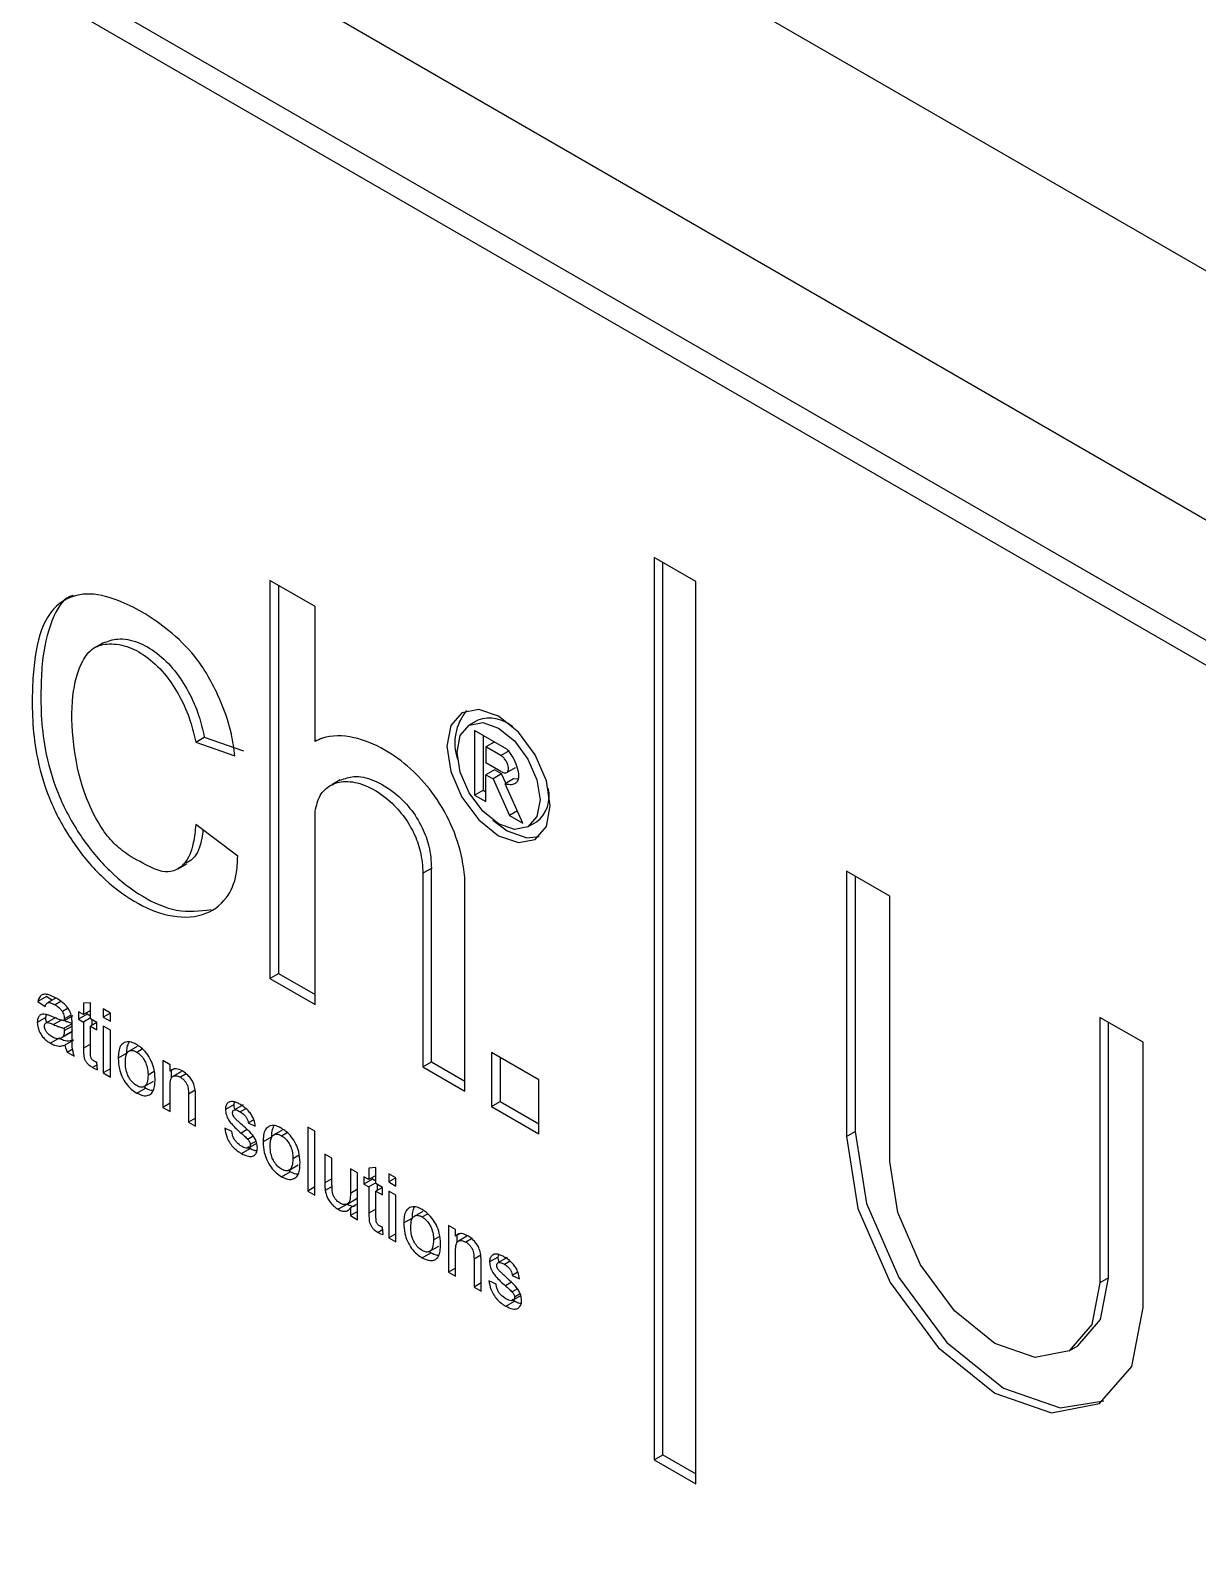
# Model space of a CAD drawing. Extents: x 75 to 2075, y 25 to 1460.
# Drawn here: x 1915.31 to 1934.44, y 1030.08 to 1055.21 of the extents above; entities that cross this region are included whole.
import ezdxf

# ---------------------------------------------------------------- set-up
doc = ezdxf.new("R2010")
doc.units = 0
doc.header["$LTSCALE"] = 5
doc.linetypes.add('SLD-KATı', pattern=[0])
doc.layers.get('0').update_dxf_attribs({"linetype": 'CONTINUOUS'})

msp = doc.modelspace()

# ---------------------------------------------------------------- linework, layer by layer
at = {"color": 7, "linetype": 'SLD-KATı'}
for p, q in [((1966.81, 1032.669), (1500.244, 1302.012)), ((1964.22, 1030.082), (1499.298, 1298.476)), ((1893.941, 1068.683), (1960.409, 1030.311)), ((1960.056, 1030.107), (1893.588, 1068.479)), ((1926.214, 1046.185), (1925.533, 1046.578)), ((1925.533, 1046.578), (1925.533, 1031.792)), ((1925.674, 1031.874), (1925.674, 1046.497)), ((1919.973, 1045.776), (1919.232, 1046.204)), ((1919.232, 1046.204), (1919.232, 1039.682)), ((1919.374, 1046.122), (1919.374, 1039.764)), ((1926.214, 1031.399), (1926.214, 1046.185)), ((1919.973, 1043.567), (1919.973, 1045.776)), ((1916.498, 1045.184), (1916.357, 1045.102)), ((1922.643, 1043.913), (1922.501, 1043.831)), ((1923.115, 1043.44), (1922.589, 1043.744)), ((1922.589, 1043.744), (1922.589, 1042.687)), ((1918.017, 1043.554), (1918.158, 1043.636)), ((1918.017, 1043.554), (1918.657, 1043.331)), ((1918.158, 1043.636), (1918.798, 1043.413)), ((1922.73, 1043.662), (1922.73, 1042.769)), ((1922.912, 1043.557), (1922.774, 1043.477)), ((1922.774, 1043.477), (1922.774, 1043.216)), ((1923.021, 1043.335), (1922.774, 1043.477)), ((1923.021, 1043.335), (1923.162, 1043.416)), ((1923.021, 1043.073), (1922.774, 1043.216)), ((1922.915, 1043.102), (1922.774, 1043.021)), ((1922.774, 1042.58), (1922.774, 1043.021)), ((1922.774, 1043.021), (1922.891, 1042.953)), ((1923.032, 1043.035), (1922.891, 1042.953)), ((1923.032, 1043.035), (1922.915, 1043.102)), ((1923.102, 1042.882), (1923.032, 1043.035)), ((1923.119, 1043.059), (1923.26, 1043.141)), ((1920.387, 1042.937), (1920.246, 1042.856)), ((1922.589, 1042.687), (1922.73, 1042.769)), ((1922.73, 1042.769), (1922.774, 1042.743)), ((1922.891, 1042.953), (1923.163, 1042.355)), ((1923.229, 1042.956), (1923.088, 1042.874)), ((1923.381, 1042.229), (1923.088, 1042.874)), ((1923.305, 1042.95), (1923.229, 1042.956)), ((1922.589, 1042.687), (1922.774, 1042.58)), ((1919.973, 1039.254), (1919.973, 1042.425)), ((1922.887, 1042.277), (1923.123, 1042.102)), ((1923.29, 1042.429), (1923.163, 1042.355)), ((1923.163, 1042.355), (1923.381, 1042.229)), ((1923.462, 1042.167), (1923.603, 1042.249)), ((1918.706, 1041.686), (1918.017, 1042.203)), ((1917.727, 1041.48), (1917.869, 1041.562)), ((1921.882, 1041.486), (1921.741, 1041.405)), ((1921.882, 1038.316), (1921.882, 1041.486)), ((1921.741, 1041.405), (1921.741, 1038.234)), ((1922.431, 1037.835), (1922.431, 1041.291)), ((1929.395, 1041.033), (1928.688, 1041.441)), ((1928.688, 1041.441), (1928.688, 1037.093)), ((1928.83, 1041.359), (1928.83, 1037.175)), ((1929.395, 1036.685), (1929.395, 1041.033)), ((1919.232, 1039.682), (1919.374, 1039.764)), ((1919.374, 1039.764), (1919.973, 1039.417)), ((1919.232, 1039.682), (1919.973, 1039.254)), ((1915.572, 1039.385), (1915.431, 1039.304)), ((1915.431, 1039.304), (1915.547, 1039.223)), ((1915.66, 1039.325), (1915.572, 1039.385)), ((1915.729, 1039.365), (1915.588, 1039.283)), ((1915.807, 1039.305), (1915.711, 1039.25)), ((1916.292, 1039.284), (1916.176, 1039.275)), ((1916.176, 1039.275), (1916.176, 1039.089)), ((1916.292, 1039.022), (1916.292, 1039.284)), ((1915.561, 1039.044), (1915.419, 1038.962)), ((1915.561, 1039.044), (1915.569, 1039.09)), ((1915.711, 1039.039), (1915.57, 1038.957)), ((1915.924, 1039.193), (1915.832, 1039.139)), ((1916.002, 1039.07), (1915.861, 1038.988)), ((1915.973, 1039.083), (1915.862, 1039.019)), ((1916.176, 1039.089), (1916.094, 1039.136)), ((1916.094, 1039.136), (1916.094, 1039.015)), ((1916.236, 1039.096), (1916.094, 1039.015)), ((1916.094, 1039.015), (1916.176, 1038.968)), ((1916.292, 1039.156), (1916.176, 1039.089)), ((1916.292, 1039.035), (1916.176, 1038.968)), ((1916.176, 1038.968), (1916.176, 1038.538)), ((1916.236, 1039.096), (1916.236, 1039.123)), ((1916.292, 1039.064), (1916.236, 1039.096)), ((1916.397, 1038.961), (1916.292, 1039.022)), ((1916.317, 1038.915), (1916.317, 1039.007)), ((1916.618, 1039.116), (1916.502, 1039.183)), ((1916.502, 1039.183), (1916.502, 1039.048)), ((1916.618, 1039.116), (1916.502, 1039.048)), ((1916.502, 1039.048), (1916.618, 1038.981)), ((1916.618, 1038.981), (1916.618, 1039.116)), ((1933.546, 1038.636), (1932.839, 1039.045)), ((1932.839, 1039.045), (1932.839, 1034.696)), ((1915.794, 1038.698), (1915.935, 1038.779)), ((1915.985, 1038.813), (1915.844, 1038.732)), ((1915.862, 1038.867), (1915.861, 1038.828)), ((1915.99, 1038.941), (1915.862, 1038.867)), ((1915.99, 1038.827), (1915.985, 1038.813)), ((1915.99, 1038.763), (1915.99, 1038.927)), ((1916.397, 1038.961), (1916.292, 1038.901)), ((1916.292, 1038.466), (1916.292, 1038.901)), ((1916.292, 1038.901), (1916.397, 1038.84)), ((1916.397, 1038.84), (1916.397, 1038.961)), ((1916.618, 1038.833), (1916.502, 1038.901)), ((1916.502, 1038.901), (1916.502, 1038.134)), ((1916.618, 1038.067), (1916.618, 1038.833)), ((1932.981, 1034.778), (1932.981, 1038.963)), ((1915.778, 1038.702), (1915.636, 1038.62)), ((1916.015, 1038.673), (1915.873, 1038.591)), ((1915.908, 1038.477), (1916, 1038.53)), ((1915.908, 1038.477), (1916.025, 1038.41)), ((1917.058, 1038.568), (1916.916, 1038.486)), ((1917.049, 1038.477), (1917.14, 1038.529)), ((1923.643, 1038.022), (1922.865, 1038.471)), ((1922.865, 1038.471), (1922.865, 1037.585)), ((1933.546, 1034.288), (1933.546, 1038.636)), ((1916.401, 1038.265), (1916.327, 1038.222)), ((1916.409, 1038.186), (1916.397, 1038.306)), ((1916.888, 1038.458), (1916.746, 1038.376)), ((1917.596, 1038.269), (1917.48, 1038.336)), ((1917.48, 1038.336), (1917.48, 1037.57)), ((1917.596, 1038.162), (1917.596, 1038.269)), ((1921.741, 1038.234), (1921.882, 1038.316)), ((1921.741, 1038.234), (1922.431, 1037.835)), ((1921.882, 1038.316), (1922.431, 1037.999)), ((1923.006, 1038.39), (1923.006, 1037.667)), ((1916.618, 1038.201), (1916.502, 1038.134)), ((1916.502, 1038.134), (1916.618, 1038.067)), ((1917.182, 1037.918), (1917.324, 1038)), ((1917.337, 1038.157), (1917.235, 1038.098)), ((1917.654, 1038.195), (1917.596, 1038.162)), ((1917.621, 1038.052), (1917.621, 1038.176)), ((1917.784, 1038.16), (1917.642, 1038.078)), ((1917.86, 1038.118), (1917.766, 1038.063)), ((1923.643, 1037.136), (1923.643, 1038.022)), ((1917.049, 1037.805), (1917.191, 1037.886)), ((1917.191, 1037.886), (1917.16, 1037.91)), ((1917.596, 1037.503), (1917.596, 1037.913)), ((1917.899, 1037.785), (1917.899, 1037.328)), ((1918.015, 1037.261), (1918.015, 1037.729)), ((1917.596, 1037.637), (1917.48, 1037.57)), ((1917.48, 1037.57), (1917.596, 1037.503)), ((1918.646, 1037.617), (1918.504, 1037.536)), ((1918.646, 1037.617), (1918.653, 1037.657)), ((1918.793, 1037.609), (1918.651, 1037.527)), ((1918.838, 1037.548), (1918.748, 1037.496)), ((1922.865, 1037.585), (1923.006, 1037.667)), ((1922.865, 1037.585), (1923.643, 1037.136)), ((1923.006, 1037.667), (1923.643, 1037.299)), ((1918.015, 1037.395), (1917.899, 1037.328)), ((1917.899, 1037.328), (1918.015, 1037.261)), ((1918.609, 1037.173), (1918.493, 1037.227)), ((1918.969, 1037.368), (1918.877, 1037.314)), ((1918.877, 1037.314), (1918.993, 1037.261)), ((1919.971, 1037.18), (1919.855, 1037.247)), ((1919.855, 1037.247), (1919.855, 1036.199)), ((1918.862, 1037.205), (1918.762, 1037.147)), ((1918.961, 1037.096), (1918.872, 1037.045)), ((1918.876, 1036.903), (1919.018, 1036.985)), ((1919.006, 1037.014), (1918.912, 1036.96)), ((1919.263, 1037.087), (1919.121, 1037.005)), ((1919.433, 1037.197), (1919.291, 1037.115)), ((1919.424, 1037.106), (1919.515, 1037.158)), ((1919.971, 1036.132), (1919.971, 1037.18)), ((1928.688, 1037.093), (1928.83, 1037.175)), ((1918.768, 1036.813), (1918.91, 1036.894)), ((1918.91, 1036.894), (1918.872, 1036.923)), ((1919.712, 1036.786), (1919.61, 1036.727)), ((1920.25, 1036.737), (1920.134, 1036.804)), ((1920.134, 1036.804), (1920.134, 1036.331)), ((1920.25, 1036.32), (1920.25, 1036.737)), ((1919.424, 1036.434), (1919.566, 1036.515)), ((1919.566, 1036.515), (1919.535, 1036.539)), ((1919.557, 1036.547), (1919.698, 1036.629)), ((1920.669, 1036.495), (1920.553, 1036.562)), ((1920.553, 1036.562), (1920.553, 1036.159)), ((1920.669, 1035.728), (1920.669, 1036.495)), ((1920.972, 1036.583), (1920.856, 1036.574)), ((1920.856, 1036.574), (1920.856, 1036.387)), ((1920.972, 1036.454), (1920.856, 1036.387)), ((1920.972, 1036.32), (1920.972, 1036.583)), ((1921.298, 1036.414), (1921.182, 1036.481)), ((1921.182, 1036.481), (1921.182, 1036.347)), ((1919.971, 1036.266), (1919.855, 1036.199)), ((1920.251, 1036.271), (1920.141, 1036.207)), ((1920.856, 1036.387), (1920.774, 1036.434)), ((1920.774, 1036.434), (1920.774, 1036.313)), ((1920.916, 1036.395), (1920.774, 1036.313)), ((1920.774, 1036.313), (1920.856, 1036.266)), ((1920.972, 1036.333), (1920.856, 1036.266)), ((1920.856, 1036.266), (1920.856, 1035.836)), ((1920.916, 1036.395), (1920.916, 1036.422)), ((1920.972, 1036.362), (1920.916, 1036.395)), ((1921.077, 1036.259), (1920.972, 1036.32)), ((1921.077, 1036.259), (1920.972, 1036.199)), ((1920.997, 1036.213), (1920.997, 1036.305)), ((1921.077, 1036.138), (1921.077, 1036.259)), ((1921.298, 1036.414), (1921.182, 1036.347)), ((1921.182, 1036.347), (1921.298, 1036.28)), ((1921.298, 1036.28), (1921.298, 1036.414)), ((1919.855, 1036.199), (1919.971, 1036.132)), ((1920.493, 1035.98), (1920.351, 1035.899)), ((1920.508, 1035.989), (1920.649, 1036.071)), ((1920.669, 1035.988), (1920.553, 1035.921)), ((1920.972, 1035.764), (1920.972, 1036.199)), ((1920.972, 1036.199), (1921.077, 1036.138)), ((1921.298, 1036.132), (1921.182, 1036.199)), ((1921.182, 1036.199), (1921.182, 1035.433)), ((1921.298, 1035.365), (1921.298, 1036.132)), ((1920.553, 1035.921), (1920.553, 1035.796)), ((1920.669, 1035.863), (1920.553, 1035.796)), ((1920.553, 1035.796), (1920.669, 1035.728)), ((1921.568, 1035.756), (1921.426, 1035.675)), ((1921.738, 1035.866), (1921.596, 1035.784)), ((1921.729, 1035.775), (1921.82, 1035.827)), ((1921.081, 1035.563), (1921.007, 1035.52)), ((1921.089, 1035.485), (1921.077, 1035.604)), ((1921.298, 1035.5), (1921.182, 1035.433)), ((1922.017, 1035.455), (1921.915, 1035.397)), ((1922.276, 1035.567), (1922.16, 1035.634)), ((1922.16, 1035.634), (1922.16, 1034.868)), ((1922.276, 1035.46), (1922.276, 1035.567)), ((1922.334, 1035.494), (1922.276, 1035.46)), ((1922.301, 1035.35), (1922.301, 1035.475)), ((1922.463, 1035.458), (1922.322, 1035.377)), ((1921.182, 1035.433), (1921.298, 1035.365)), ((1921.871, 1035.185), (1921.84, 1035.208)), ((1921.862, 1035.217), (1922.003, 1035.298)), ((1922.276, 1034.801), (1922.276, 1035.212)), ((1922.54, 1035.416), (1922.446, 1035.362)), ((1921.729, 1035.103), (1921.871, 1035.185)), ((1922.579, 1035.084), (1922.579, 1034.626)), ((1922.695, 1034.559), (1922.695, 1035.028)), ((1922.976, 1035.117), (1922.835, 1035.036)), ((1922.976, 1035.117), (1922.984, 1035.157)), ((1923.123, 1035.109), (1922.982, 1035.027)), ((1923.169, 1035.048), (1923.079, 1034.996)), ((1922.276, 1034.935), (1922.16, 1034.868)), ((1922.16, 1034.868), (1922.276, 1034.801)), ((1922.695, 1034.693), (1922.579, 1034.626)), ((1922.94, 1034.673), (1922.823, 1034.727)), ((1923.193, 1034.704), (1923.093, 1034.647)), ((1923.299, 1034.868), (1923.207, 1034.814)), ((1923.207, 1034.814), (1923.324, 1034.761)), ((1932.981, 1034.778), (1932.839, 1034.696)), ((1922.579, 1034.626), (1922.695, 1034.559)), ((1923.291, 1034.596), (1923.202, 1034.545)), ((1923.207, 1034.403), (1923.348, 1034.485)), ((1923.336, 1034.514), (1923.242, 1034.46)), ((1923.099, 1034.313), (1923.24, 1034.394)), ((1923.24, 1034.394), (1923.203, 1034.423)), ((1932.335, 1033.581), (1932.476, 1033.663)), ((1925.533, 1031.792), (1925.674, 1031.874)), ((1925.533, 1031.792), (1926.214, 1031.399)), ((1925.674, 1031.874), (1926.214, 1031.562))]:
    msp.add_line(p, q, dxfattribs=at)
at = {"color": 8, "linetype": 'SLD-KATı'}
for p, q in [((1915.815, 1039), (1915.686, 1038.926)), ((1915.861, 1038.828), (1915.99, 1038.902)), ((1916.292, 1038.605), (1916.176, 1038.538)), ((1918.01, 1037.849), (1917.899, 1037.785)), ((1920.25, 1036.399), (1920.134, 1036.331)), ((1920.669, 1036.227), (1920.553, 1036.159)), ((1920.972, 1035.903), (1920.856, 1035.836)), ((1922.69, 1035.148), (1922.579, 1035.084))]:
    msp.add_line(p, q, dxfattribs=at)
at = {"color": 7, "linetype": 'SLD-KATı', "flags": 128}
for points in [[(1922.981, 1042.02), (1923.306, 1041.908), (1923.581, 1041.961), (1923.765, 1042.172), (1923.829, 1042.51), (1923.765, 1042.921), (1923.581, 1043.345), (1923.306, 1043.716), (1922.981, 1043.978), (1922.657, 1044.09), (1922.382, 1044.037), (1922.198, 1043.826), (1922.134, 1043.488), (1922.198, 1043.076), (1922.382, 1042.653), (1922.657, 1042.282), (1922.981, 1042.02)], [(1922.981, 1042.215), (1922.722, 1042.424), (1922.501, 1042.722), (1922.354, 1043.061), (1922.302, 1043.391), (1922.354, 1043.661), (1922.501, 1043.831), (1922.722, 1043.874), (1922.981, 1043.783), (1923.241, 1043.574), (1923.462, 1043.276), (1923.609, 1042.937), (1923.661, 1042.607), (1923.609, 1042.337), (1923.462, 1042.167), (1923.241, 1042.124), (1922.981, 1042.215)], [(1923.123, 1042.102), (1923.447, 1041.989), (1923.647, 1042.009)], [(1928.688, 1037.093), (1928.873, 1035.913), (1929.4, 1034.699), (1930.188, 1033.636), (1931.117, 1032.886), (1932.047, 1032.562), (1932.835, 1032.716), (1933.362, 1033.322), (1933.546, 1034.288)], [(1928.83, 1037.175), (1929.015, 1035.994), (1929.541, 1034.78), (1930.329, 1033.717), (1931.259, 1032.967), (1932.188, 1032.644), (1932.904, 1032.759)], [(1932.839, 1034.696), (1932.708, 1034.011), (1932.335, 1033.582), (1931.776, 1033.473), (1931.117, 1033.702), (1930.458, 1034.234), (1929.9, 1034.987), (1929.526, 1035.848), (1929.395, 1036.685)], [(1932.476, 1033.663), (1932.476, 1033.663), (1932.85, 1034.093), (1932.981, 1034.778)]]:
    msp.add_lwpolyline(points, dxfattribs=at)
at = {"color": 7, "linetype": 'SLD-KATı'}
for centre, radius, start, end in [((1923.087, 1043.543), 0.822, 140.0411, 198.7522), ((1922.837, 1043.373), 0.574, 48.5242, 109.8582), ((1923.282, 1042.67), 0.53, 307.2974, 14.3095)]:
    msp.add_arc(centre, radius, start, end, dxfattribs=at)
for points, knots in [([(1918.657, 1043.331), (1918.642, 1043.448), (1918.602, 1043.773), (1918.394, 1044.345), (1918.039, 1044.963), (1917.471, 1045.498), (1916.877, 1045.853), (1916.275, 1046.025), (1915.837, 1045.913), (1915.496, 1045.539), (1915.372, 1044.986), (1915.326, 1044.249), (1915.344, 1043.517), (1915.589, 1042.634), (1915.967, 1041.926), (1916.46, 1041.335), (1917.01, 1040.912), (1917.594, 1040.676), (1918.138, 1040.677), (1918.519, 1040.943), (1918.69, 1041.318), (1918.702, 1041.585), (1918.706, 1041.686)], [0, 0, 0, 0, 0.026301, 0.072974, 0.120229, 0.161925, 0.234318, 0.282812, 0.331341, 0.380426, 0.44635, 0.481924, 0.56474, 0.616918, 0.669247, 0.718585, 0.769382, 0.82113, 0.87988, 0.934365, 0.975126, 1, 1, 1, 1]), ([(1916.006, 1045.959), (1916.005, 1045.959), (1915.859, 1045.924), (1915.649, 1045.596), (1915.511, 1045.071), (1915.468, 1044.329), (1915.485, 1043.599), (1915.73, 1042.715), (1916.108, 1042.008), (1916.602, 1041.416), (1917.15, 1040.996), (1917.741, 1040.745), (1918.085, 1040.788), (1918.268, 1040.811)], [0, 0, 0, 0, 0.000775, 0.090189, 0.210278, 0.275079, 0.425937, 0.520986, 0.616309, 0.706182, 0.798716, 0.89298, 1, 1, 1, 1]), ([(1916.5, 1045.18), (1916.577, 1045.209), (1916.746, 1045.271), (1917.056, 1045.216), (1917.384, 1045.03), (1917.676, 1044.743), (1917.91, 1044.377), (1918.077, 1043.999), (1918.133, 1043.751), (1918.158, 1043.636)], [0, 0, 0, 0, 0.13961, 0.304319, 0.448558, 0.593079, 0.7268, 0.873978, 1, 1, 1, 1]), ([(1918.017, 1042.203), (1918.007, 1042.1), (1917.983, 1041.853), (1917.869, 1041.571), (1917.673, 1041.436), (1917.454, 1041.418), (1917.162, 1041.566), (1916.864, 1041.719), (1916.586, 1041.979), (1916.362, 1042.318), (1916.131, 1042.845), (1915.99, 1043.558), (1915.969, 1044.302), (1916.107, 1044.829), (1916.324, 1045.122), (1916.603, 1045.182), (1916.913, 1045.137), (1917.243, 1044.948), (1917.534, 1044.661), (1917.768, 1044.296), (1917.935, 1043.918), (1917.991, 1043.669), (1918.017, 1043.554)], [0, 0, 0, 0, 0.040384, 0.097359, 0.133279, 0.163315, 0.202019, 0.256679, 0.290233, 0.323618, 0.377803, 0.463461, 0.561001, 0.646355, 0.692077, 0.737758, 0.787961, 0.831924, 0.875973, 0.91673, 0.961589, 1, 1, 1, 1]), ([(1922.431, 1041.291), (1922.418, 1041.407), (1922.386, 1041.704), (1922.222, 1042.214), (1921.913, 1042.734), (1921.53, 1043.148), (1921.088, 1043.467), (1920.582, 1043.667), (1920.196, 1043.672), (1920.013, 1043.585), (1919.973, 1043.567)], [0, 0, 0, 0, 0.0882685, 0.2263448, 0.3592147, 0.4777905, 0.610208, 0.7694177, 0.950546, 1, 1, 1, 1]), ([(1923.021, 1043.073), (1923.044, 1043.063), (1923.078, 1043.048), (1923.117, 1043.055), (1923.136, 1043.073), (1923.145, 1043.103), (1923.144, 1043.141), (1923.133, 1043.188), (1923.109, 1043.241), (1923.073, 1043.293), (1923.041, 1043.322), (1923.024, 1043.333), (1923.021, 1043.335)], [0, 0, 0, 0, 0.186552, 0.274681, 0.363402, 0.443117, 0.524721, 0.620854, 0.735676, 0.860737, 0.977076, 1, 1, 1, 1]), ([(1923.088, 1042.874), (1923.125, 1042.867), (1923.191, 1042.853), (1923.263, 1042.879), (1923.304, 1042.926), (1923.318, 1042.996), (1923.305, 1043.101), (1923.259, 1043.233), (1923.192, 1043.358), (1923.136, 1043.418), (1923.115, 1043.44)], [0, 0, 0, 0, 0.165565, 0.296468, 0.384732, 0.473544, 0.584887, 0.74283, 0.90439, 1, 1, 1, 1]), ([(1920.39, 1042.932), (1920.461, 1042.959), (1920.619, 1043.018), (1920.933, 1042.947), (1921.255, 1042.76), (1921.538, 1042.481), (1921.735, 1042.17), (1921.862, 1041.818), (1921.875, 1041.606), (1921.882, 1041.486)], [0, 0, 0, 0, 0.135785, 0.302182, 0.47451, 0.606176, 0.738678, 0.852446, 1, 1, 1, 1]), ([(1919.973, 1042.425), (1919.996, 1042.516), (1920.041, 1042.699), (1920.221, 1042.864), (1920.471, 1042.932), (1920.791, 1042.868), (1921.114, 1042.678), (1921.396, 1042.399), (1921.594, 1042.088), (1921.721, 1041.737), (1921.734, 1041.524), (1921.741, 1041.405)], [0, 0, 0, 0, 0.106551, 0.212883, 0.329968, 0.458977, 0.592584, 0.694665, 0.797395, 0.885601, 1, 1, 1, 1]), ([(1918.136, 1042.114), (1918.131, 1042.07), (1918.109, 1041.884), (1918.03, 1041.669), (1917.898, 1041.594), (1917.862, 1041.574)], [0, 0, 0, 0, 0.18133, 0.772001, 1, 1, 1, 1]), ([(1915.731, 1039.359), (1915.684, 1039.383), (1915.611, 1039.42), (1915.523, 1039.427), (1915.469, 1039.401), (1915.443, 1039.353), (1915.434, 1039.316), (1915.431, 1039.304)], [0, 0, 0, 0, 0.36055, 0.551569, 0.709309, 0.907228, 1, 1, 1, 1]), ([(1915.547, 1039.223), (1915.555, 1039.244), (1915.568, 1039.276), (1915.608, 1039.291), (1915.654, 1039.28), (1915.69, 1039.261), (1915.711, 1039.25)], [0, 0, 0, 0, 0.32916, 0.497847, 0.708954, 1, 1, 1, 1]), ([(1915.711, 1039.25), (1915.727, 1039.24), (1915.759, 1039.22), (1915.801, 1039.182), (1915.823, 1039.151), (1915.832, 1039.139)], [0, 0, 0, 0, 0.375568, 0.753665, 1, 1, 1, 1]), ([(1915.984, 1039.045), (1915.978, 1039.073), (1915.967, 1039.122), (1915.923, 1039.199), (1915.853, 1039.277), (1915.785, 1039.327), (1915.74, 1039.354), (1915.731, 1039.359)], [0, 0, 0, 0, 0.205889, 0.357424, 0.575837, 0.920532, 1, 1, 1, 1]), ([(1915.573, 1039.091), (1915.542, 1039.095), (1915.491, 1039.102), (1915.443, 1039.063), (1915.422, 1039.016), (1915.42, 1038.978), (1915.419, 1038.962)], [0, 0, 0, 0, 0.377155, 0.609217, 0.840742, 1, 1, 1, 1]), ([(1915.574, 1038.96), (1915.571, 1038.969), (1915.561, 1038.999), (1915.561, 1039.026), (1915.561, 1039.044)], [0, 0, 0, 0, 0.326525, 1, 1, 1, 1]), ([(1915.669, 1039.055), (1915.661, 1039.058), (1915.645, 1039.065), (1915.613, 1039.078), (1915.589, 1039.086), (1915.573, 1039.091)], [0, 0, 0, 0, 0.250206, 0.500436, 1, 1, 1, 1]), ([(1915.861, 1038.988), (1915.838, 1038.994), (1915.796, 1039.004), (1915.731, 1039.029), (1915.69, 1039.046), (1915.669, 1039.055)], [0, 0, 0, 0, 0.361582, 0.680507, 1, 1, 1, 1]), ([(1915.832, 1039.139), (1915.838, 1039.127), (1915.852, 1039.1), (1915.86, 1039.058), (1915.861, 1039.032), (1915.862, 1039.019)], [0, 0, 0, 0, 0.300025, 0.66691, 1, 1, 1, 1]), ([(1915.862, 1039.019), (1915.862, 1039.017), (1915.862, 1039.011), (1915.861, 1039.001), (1915.861, 1038.993), (1915.861, 1038.988)], [0, 0, 0, 0, 0.250125, 0.500209, 1, 1, 1, 1]), ([(1915.867, 1038.992), (1915.877, 1038.988), (1915.905, 1038.976), (1915.947, 1038.961), (1915.977, 1038.955), (1915.989, 1038.952)], [0, 0, 0, 0, 0.246328, 0.678209, 1, 1, 1, 1]), ([(1915.99, 1038.927), (1915.99, 1038.936), (1915.989, 1038.956), (1915.989, 1038.995), (1915.986, 1039.025), (1915.984, 1039.045)], [0, 0, 0, 0, 0.250446, 0.500916, 1, 1, 1, 1]), ([(1915.419, 1038.962), (1915.421, 1038.933), (1915.425, 1038.88), (1915.46, 1038.797), (1915.506, 1038.726), (1915.567, 1038.664), (1915.612, 1038.636), (1915.636, 1038.62)], [0, 0, 0, 0, 0.22145, 0.404864, 0.587972, 0.771466, 1, 1, 1, 1]), ([(1915.536, 1038.903), (1915.537, 1038.913), (1915.539, 1038.934), (1915.554, 1038.952), (1915.578, 1038.961), (1915.623, 1038.953), (1915.661, 1038.937), (1915.686, 1038.926)], [0, 0, 0, 0, 0.14185, 0.284625, 0.418595, 0.61021, 1, 1, 1, 1]), ([(1915.663, 1038.726), (1915.642, 1038.74), (1915.61, 1038.76), (1915.57, 1038.804), (1915.549, 1038.841), (1915.537, 1038.876), (1915.536, 1038.894), (1915.536, 1038.903)], [0, 0, 0, 0, 0.364248, 0.548916, 0.73488, 0.874247, 1, 1, 1, 1]), ([(1915.844, 1038.732), (1915.83, 1038.719), (1915.803, 1038.694), (1915.742, 1038.691), (1915.694, 1038.709), (1915.667, 1038.724), (1915.663, 1038.726)], [0, 0, 0, 0, 0.318108, 0.615426, 0.945268, 1, 1, 1, 1]), ([(1915.686, 1038.926), (1915.71, 1038.916), (1915.751, 1038.899), (1915.81, 1038.878), (1915.844, 1038.871), (1915.862, 1038.867)], [0, 0, 0, 0, 0.39474, 0.696494, 1, 1, 1, 1]), ([(1915.861, 1038.828), (1915.861, 1038.819), (1915.861, 1038.801), (1915.858, 1038.766), (1915.849, 1038.746), (1915.844, 1038.732)], [0, 0, 0, 0, 0.252202, 0.504683, 1, 1, 1, 1]), ([(1915.985, 1038.813), (1915.972, 1038.798), (1915.958, 1038.781), (1915.936, 1038.78), (1915.935, 1038.78)], [0, 0, 0, 0, 0.910938, 1, 1, 1, 1]), ([(1916.025, 1038.41), (1916.012, 1038.461), (1915.99, 1038.55), (1915.99, 1038.663), (1915.99, 1038.729), (1915.99, 1038.763)], [0, 0, 0, 0, 0.410264, 0.704839, 1, 1, 1, 1]), ([(1915.636, 1038.62), (1915.658, 1038.609), (1915.715, 1038.58), (1915.798, 1038.568), (1915.85, 1038.584), (1915.873, 1038.591)], [0, 0, 0, 0, 0.2475361, 0.661562, 1, 1, 1, 1]), ([(1916.015, 1038.673), (1915.996, 1038.667), (1915.947, 1038.652), (1915.866, 1038.657), (1915.802, 1038.689), (1915.778, 1038.702)], [0, 0, 0, 0, 0.272803, 0.715092, 1, 1, 1, 1]), ([(1915.873, 1038.591), (1915.875, 1038.582), (1915.878, 1038.563), (1915.888, 1038.525), (1915.9, 1038.496), (1915.908, 1038.477)], [0, 0, 0, 0, 0.251265, 0.503068, 1, 1, 1, 1]), ([(1916.176, 1038.538), (1916.176, 1038.503), (1916.177, 1038.453), (1916.185, 1038.386), (1916.205, 1038.34), (1916.231, 1038.299), (1916.272, 1038.256), (1916.306, 1038.235), (1916.327, 1038.222)], [0, 0, 0, 0, 0.302324, 0.440286, 0.550769, 0.660583, 0.788637, 1, 1, 1, 1]), ([(1916.351, 1038.329), (1916.344, 1038.333), (1916.331, 1038.341), (1916.315, 1038.358), (1916.304, 1038.376), (1916.292, 1038.409), (1916.293, 1038.438), (1916.292, 1038.461), (1916.292, 1038.466)], [0, 0, 0, 0, 0.179327, 0.29673, 0.414371, 0.53717, 0.894909, 1, 1, 1, 1]), ([(1916.846, 1038.631), (1916.824, 1038.615), (1916.779, 1038.584), (1916.751, 1038.488), (1916.748, 1038.413), (1916.746, 1038.376)], [0, 0, 0, 0, 0.334287, 0.665975, 1, 1, 1, 1]), ([(1917.049, 1038.598), (1917.028, 1038.609), (1916.974, 1038.637), (1916.903, 1038.649), (1916.862, 1038.636), (1916.846, 1038.631)], [0, 0, 0, 0, 0.292136, 0.730568, 1, 1, 1, 1]), ([(1916.863, 1038.309), (1916.865, 1038.351), (1916.868, 1038.417), (1916.902, 1038.482), (1916.949, 1038.506), (1917.001, 1038.502), (1917.035, 1038.484), (1917.049, 1038.477)], [0, 0, 0, 0, 0.322348, 0.51158, 0.701829, 0.875737, 1, 1, 1, 1]), ([(1916.888, 1038.458), (1916.888, 1038.491), (1916.889, 1038.56), (1916.912, 1038.611), (1916.924, 1038.638)], [0, 0, 0, 0, 0.480499, 1, 1, 1, 1]), ([(1917.352, 1038.038), (1917.348, 1038.095), (1917.343, 1038.192), (1917.287, 1038.342), (1917.213, 1038.46), (1917.129, 1038.547), (1917.074, 1038.582), (1917.049, 1038.598)], [0, 0, 0, 0, 0.282, 0.476739, 0.671833, 0.856624, 1, 1, 1, 1]), ([(1917.049, 1038.477), (1917.074, 1038.46), (1917.119, 1038.428), (1917.174, 1038.351), (1917.214, 1038.265), (1917.233, 1038.179), (1917.235, 1038.123), (1917.235, 1038.098)], [0, 0, 0, 0, 0.213578, 0.4051715, 0.5767395, 0.8124157, 1, 1, 1, 1]), ([(1916.327, 1038.222), (1916.334, 1038.218), (1916.347, 1038.21), (1916.375, 1038.198), (1916.395, 1038.191), (1916.409, 1038.186)], [0, 0, 0, 0, 0.250344, 0.500798, 1, 1, 1, 1]), ([(1916.397, 1038.306), (1916.393, 1038.307), (1916.386, 1038.311), (1916.37, 1038.318), (1916.359, 1038.325), (1916.351, 1038.329)], [0, 0, 0, 0, 0.2500771, 0.5001666, 1, 1, 1, 1]), ([(1916.746, 1038.376), (1916.749, 1038.319), (1916.754, 1038.224), (1916.803, 1038.077), (1916.872, 1037.96), (1916.958, 1037.864), (1917.019, 1037.824), (1917.049, 1037.805)], [0, 0, 0, 0, 0.275701, 0.461649, 0.648476, 0.824439, 1, 1, 1, 1]), ([(1917.049, 1037.926), (1917.025, 1037.942), (1916.979, 1037.975), (1916.924, 1038.051), (1916.883, 1038.139), (1916.865, 1038.227), (1916.863, 1038.284), (1916.863, 1038.309)], [0, 0, 0, 0, 0.210257, 0.40301, 0.572372, 0.811348, 1, 1, 1, 1]), ([(1917.235, 1038.098), (1917.233, 1038.055), (1917.23, 1037.987), (1917.194, 1037.922), (1917.149, 1037.898), (1917.097, 1037.902), (1917.063, 1037.919), (1917.049, 1037.926)], [0, 0, 0, 0, 0.3368192, 0.5207196, 0.7054037, 0.879535, 1, 1, 1, 1]), ([(1917.049, 1037.805), (1917.094, 1037.785), (1917.17, 1037.751), (1917.262, 1037.768), (1917.319, 1037.824), (1917.348, 1037.919), (1917.35, 1037.995), (1917.352, 1038.038)], [0, 0, 0, 0, 0.25061, 0.433179, 0.616407, 0.786201, 1, 1, 1, 1]), ([(1917.798, 1038.166), (1917.763, 1038.182), (1917.704, 1038.21), (1917.635, 1038.198), (1917.608, 1038.173), (1917.596, 1038.162)], [0, 0, 0, 0, 0.440432, 0.744469, 1, 1, 1, 1]), ([(1917.596, 1037.913), (1917.598, 1037.956), (1917.6, 1038.018), (1917.63, 1038.077), (1917.67, 1038.09), (1917.715, 1038.088), (1917.749, 1038.072), (1917.766, 1038.063)], [0, 0, 0, 0, 0.362326, 0.52161, 0.682402, 0.834547, 1, 1, 1, 1]), ([(1917.766, 1038.063), (1917.783, 1038.052), (1917.814, 1038.031), (1917.854, 1037.982), (1917.881, 1037.933), (1917.898, 1037.864), (1917.898, 1037.818), (1917.899, 1037.785)], [0, 0, 0, 0, 0.205393, 0.367371, 0.53062, 0.668555, 1, 1, 1, 1]), ([(1918.009, 1037.859), (1918.003, 1037.889), (1917.992, 1037.942), (1917.954, 1038.019), (1917.899, 1038.088), (1917.845, 1038.137), (1917.808, 1038.16), (1917.798, 1038.166)], [0, 0, 0, 0, 0.245848, 0.431068, 0.61621, 0.896358, 1, 1, 1, 1]), ([(1917.321, 1037.847), (1917.309, 1037.846), (1917.269, 1037.845), (1917.223, 1037.869), (1917.191, 1037.886)], [0, 0, 0, 0, 0.2962511, 1, 1, 1, 1]), ([(1918.015, 1037.729), (1918.015, 1037.74), (1918.015, 1037.761), (1918.014, 1037.803), (1918.011, 1037.837), (1918.009, 1037.859)], [0, 0, 0, 0, 0.2503, 0.500651, 1, 1, 1, 1]), ([(1918.577, 1037.662), (1918.559, 1037.653), (1918.526, 1037.636), (1918.506, 1037.584), (1918.505, 1037.548), (1918.504, 1037.536)], [0, 0, 0, 0, 0.426305, 0.812864, 1, 1, 1, 1]), ([(1918.504, 1037.536), (1918.507, 1037.506), (1918.512, 1037.451), (1918.551, 1037.367), (1918.634, 1037.26), (1918.707, 1037.196), (1918.762, 1037.147)], [0, 0, 0, 0, 0.1991376, 0.3759122, 0.5253978, 1, 1, 1, 1]), ([(1918.74, 1037.622), (1918.72, 1037.632), (1918.682, 1037.652), (1918.626, 1037.667), (1918.594, 1037.664), (1918.577, 1037.662)], [0, 0, 0, 0, 0.3492324, 0.6674241, 1, 1, 1, 1]), ([(1918.621, 1037.482), (1918.622, 1037.492), (1918.624, 1037.51), (1918.64, 1037.524), (1918.663, 1037.531), (1918.701, 1037.522), (1918.731, 1037.506), (1918.748, 1037.496)], [0, 0, 0, 0, 0.1625984, 0.3031535, 0.4547214, 0.6848681, 1, 1, 1, 1]), ([(1918.633, 1037.435), (1918.631, 1037.439), (1918.626, 1037.451), (1918.621, 1037.467), (1918.621, 1037.478), (1918.621, 1037.482)], [0, 0, 0, 0, 0.252423, 0.740955, 1, 1, 1, 1]), ([(1918.661, 1037.533), (1918.656, 1037.548), (1918.647, 1037.577), (1918.646, 1037.604), (1918.646, 1037.617)], [0, 0, 0, 0, 0.512595, 1, 1, 1, 1]), ([(1918.993, 1037.261), (1918.988, 1037.295), (1918.978, 1037.352), (1918.941, 1037.435), (1918.885, 1037.51), (1918.816, 1037.575), (1918.762, 1037.608), (1918.74, 1037.622)], [0, 0, 0, 0, 0.236079, 0.388025, 0.539823, 0.806891, 1, 1, 1, 1]), ([(1918.748, 1037.496), (1918.768, 1037.484), (1918.8, 1037.463), (1918.839, 1037.418), (1918.863, 1037.375), (1918.873, 1037.339), (1918.876, 1037.32), (1918.877, 1037.314)], [0, 0, 0, 0, 0.336528, 0.535536, 0.735071, 0.925875, 1, 1, 1, 1]), ([(1918.493, 1037.227), (1918.501, 1037.182), (1918.515, 1037.107), (1918.565, 1036.999), (1918.633, 1036.91), (1918.705, 1036.851), (1918.753, 1036.822), (1918.768, 1036.813)], [0, 0, 0, 0, 0.2733567, 0.4525752, 0.6325478, 0.880644, 1, 1, 1, 1]), ([(1918.671, 1037.382), (1918.668, 1037.386), (1918.66, 1037.394), (1918.646, 1037.411), (1918.638, 1037.425), (1918.633, 1037.435)], [0, 0, 0, 0, 0.2520887, 0.5045896, 1, 1, 1, 1]), ([(1918.759, 1037.302), (1918.752, 1037.309), (1918.737, 1037.322), (1918.708, 1037.348), (1918.686, 1037.369), (1918.671, 1037.382)], [0, 0, 0, 0, 0.250067, 0.500133, 1, 1, 1, 1]), ([(1919.028, 1036.906), (1919.026, 1036.935), (1919.022, 1036.985), (1918.988, 1037.06), (1918.934, 1037.138), (1918.854, 1037.213), (1918.791, 1037.272), (1918.759, 1037.302)], [0, 0, 0, 0, 0.191816, 0.327631, 0.462574, 0.729495, 1, 1, 1, 1]), ([(1919.221, 1037.26), (1919.199, 1037.244), (1919.154, 1037.213), (1919.126, 1037.117), (1919.123, 1037.043), (1919.121, 1037.005)], [0, 0, 0, 0, 0.334287, 0.665975, 1, 1, 1, 1]), ([(1919.424, 1037.227), (1919.403, 1037.238), (1919.349, 1037.266), (1919.278, 1037.278), (1919.237, 1037.265), (1919.221, 1037.26)], [0, 0, 0, 0, 0.292136, 0.730568, 1, 1, 1, 1]), ([(1919.263, 1037.087), (1919.263, 1037.12), (1919.264, 1037.189), (1919.287, 1037.24), (1919.299, 1037.267)], [0, 0, 0, 0, 0.480499, 1, 1, 1, 1]), ([(1919.727, 1036.667), (1919.723, 1036.724), (1919.718, 1036.821), (1919.662, 1036.971), (1919.588, 1037.089), (1919.504, 1037.176), (1919.448, 1037.211), (1919.424, 1037.227)], [0, 0, 0, 0, 0.282, 0.476739, 0.671833, 0.856624, 1, 1, 1, 1]), ([(1918.769, 1036.933), (1918.741, 1036.952), (1918.698, 1036.98), (1918.65, 1037.043), (1918.625, 1037.097), (1918.614, 1037.141), (1918.61, 1037.166), (1918.609, 1037.173)], [0, 0, 0, 0, 0.368648, 0.55154, 0.734699, 0.92035, 1, 1, 1, 1]), ([(1918.762, 1037.147), (1918.772, 1037.139), (1918.79, 1037.123), (1918.827, 1037.09), (1918.854, 1037.063), (1918.872, 1037.045)], [0, 0, 0, 0, 0.2502535, 0.5005696, 1, 1, 1, 1]), ([(1918.912, 1036.96), (1918.911, 1036.949), (1918.909, 1036.927), (1918.89, 1036.908), (1918.861, 1036.897), (1918.818, 1036.907), (1918.786, 1036.924), (1918.769, 1036.933)], [0, 0, 0, 0, 0.153143, 0.307673, 0.498105, 0.734329, 1, 1, 1, 1]), ([(1918.872, 1037.045), (1918.877, 1037.038), (1918.889, 1037.024), (1918.902, 1037.002), (1918.91, 1036.979), (1918.911, 1036.966), (1918.912, 1036.96)], [0, 0, 0, 0, 0.270049, 0.542109, 0.781155, 1, 1, 1, 1]), ([(1919.121, 1037.005), (1919.124, 1036.948), (1919.129, 1036.853), (1919.178, 1036.706), (1919.247, 1036.589), (1919.333, 1036.493), (1919.394, 1036.453), (1919.424, 1036.434)], [0, 0, 0, 0, 0.275701, 0.461649, 0.648476, 0.824439, 1, 1, 1, 1]), ([(1919.238, 1036.939), (1919.239, 1036.98), (1919.242, 1037.046), (1919.277, 1037.111), (1919.324, 1037.135), (1919.376, 1037.131), (1919.41, 1037.113), (1919.424, 1037.106)], [0, 0, 0, 0, 0.322348, 0.51158, 0.701829, 0.875737, 1, 1, 1, 1]), ([(1919.424, 1037.106), (1919.448, 1037.089), (1919.494, 1037.057), (1919.549, 1036.98), (1919.589, 1036.894), (1919.608, 1036.808), (1919.609, 1036.752), (1919.61, 1036.727)], [0, 0, 0, 0, 0.213578, 0.405172, 0.576739, 0.812416, 1, 1, 1, 1]), ([(1918.768, 1036.813), (1918.807, 1036.794), (1918.871, 1036.762), (1918.953, 1036.764), (1919.003, 1036.801), (1919.026, 1036.854), (1919.027, 1036.893), (1919.028, 1036.906)], [0, 0, 0, 0, 0.3085534, 0.5150864, 0.7235038, 0.9031418, 1, 1, 1, 1]), ([(1919.008, 1036.857), (1918.999, 1036.858), (1918.967, 1036.861), (1918.933, 1036.881), (1918.91, 1036.894)], [0, 0, 0, 0, 0.309478, 1, 1, 1, 1]), ([(1919.424, 1036.555), (1919.4, 1036.572), (1919.354, 1036.604), (1919.299, 1036.68), (1919.258, 1036.768), (1919.24, 1036.856), (1919.238, 1036.913), (1919.238, 1036.939)], [0, 0, 0, 0, 0.2102573, 0.4030097, 0.5723722, 0.8113481, 1, 1, 1, 1]), ([(1919.61, 1036.727), (1919.608, 1036.684), (1919.605, 1036.616), (1919.569, 1036.551), (1919.523, 1036.527), (1919.472, 1036.531), (1919.438, 1036.548), (1919.424, 1036.555)], [0, 0, 0, 0, 0.336819, 0.52072, 0.705404, 0.879535, 1, 1, 1, 1]), ([(1919.424, 1036.434), (1919.468, 1036.414), (1919.545, 1036.38), (1919.637, 1036.397), (1919.694, 1036.453), (1919.723, 1036.548), (1919.725, 1036.624), (1919.727, 1036.667)], [0, 0, 0, 0, 0.25061, 0.433179, 0.616407, 0.786201, 1, 1, 1, 1]), ([(1919.696, 1036.476), (1919.684, 1036.475), (1919.644, 1036.474), (1919.598, 1036.498), (1919.566, 1036.515)], [0, 0, 0, 0, 0.2962511, 1, 1, 1, 1]), ([(1920.134, 1036.331), (1920.134, 1036.321), (1920.134, 1036.301), (1920.135, 1036.26), (1920.138, 1036.228), (1920.141, 1036.207)], [0, 0, 0, 0, 0.250363, 0.500759, 1, 1, 1, 1]), ([(1920.141, 1036.207), (1920.148, 1036.17), (1920.16, 1036.11), (1920.213, 1036.02), (1920.276, 1035.949), (1920.326, 1035.915), (1920.351, 1035.899)], [0, 0, 0, 0, 0.293285, 0.482103, 0.740921, 1, 1, 1, 1]), ([(1920.257, 1036.181), (1920.256, 1036.194), (1920.253, 1036.218), (1920.251, 1036.263), (1920.251, 1036.297), (1920.25, 1036.32)], [0, 0, 0, 0, 0.250941, 0.501439, 1, 1, 1, 1]), ([(1920.383, 1036.001), (1920.365, 1036.013), (1920.335, 1036.034), (1920.296, 1036.081), (1920.269, 1036.131), (1920.261, 1036.164), (1920.257, 1036.181)], [0, 0, 0, 0, 0.308754, 0.536341, 0.764858, 1, 1, 1, 1]), ([(1920.553, 1036.159), (1920.552, 1036.119), (1920.551, 1036.059), (1920.525, 1035.998), (1920.486, 1035.976), (1920.437, 1035.975), (1920.399, 1035.993), (1920.383, 1036.001)], [0, 0, 0, 0, 0.332058, 0.490904, 0.650906, 0.841885, 1, 1, 1, 1]), ([(1920.633, 1035.961), (1920.628, 1035.957), (1920.608, 1035.941), (1920.556, 1035.949), (1920.513, 1035.97), (1920.493, 1035.98)], [0, 0, 0, 0, 0.153221, 0.60758, 1, 1, 1, 1]), ([(1920.648, 1036.073), (1920.656, 1036.077), (1920.665, 1036.081), (1920.669, 1036.091), (1920.669, 1036.092)], [0, 0, 0, 0, 0.951886, 1, 1, 1, 1]), ([(1920.351, 1035.899), (1920.375, 1035.887), (1920.423, 1035.863), (1920.489, 1035.867), (1920.529, 1035.892), (1920.548, 1035.914), (1920.553, 1035.921)], [0, 0, 0, 0, 0.290057, 0.586266, 0.88127, 1, 1, 1, 1]), ([(1920.856, 1035.836), (1920.856, 1035.802), (1920.857, 1035.752), (1920.865, 1035.685), (1920.884, 1035.639), (1920.911, 1035.598), (1920.952, 1035.554), (1920.986, 1035.533), (1921.007, 1035.52)], [0, 0, 0, 0, 0.302324, 0.440286, 0.550769, 0.660583, 0.788637, 1, 1, 1, 1]), ([(1921.031, 1035.627), (1921.024, 1035.632), (1921.011, 1035.64), (1920.995, 1035.656), (1920.983, 1035.675), (1920.971, 1035.708), (1920.973, 1035.737), (1920.972, 1035.759), (1920.972, 1035.764)], [0, 0, 0, 0, 0.179327, 0.29673, 0.414371, 0.53717, 0.894909, 1, 1, 1, 1]), ([(1921.526, 1035.929), (1921.504, 1035.913), (1921.459, 1035.882), (1921.431, 1035.786), (1921.428, 1035.712), (1921.426, 1035.675)], [0, 0, 0, 0, 0.334287, 0.665975, 1, 1, 1, 1]), ([(1921.729, 1035.896), (1921.708, 1035.907), (1921.654, 1035.935), (1921.583, 1035.947), (1921.542, 1035.934), (1921.526, 1035.929)], [0, 0, 0, 0, 0.292136, 0.730568, 1, 1, 1, 1]), ([(1921.543, 1035.608), (1921.544, 1035.649), (1921.547, 1035.715), (1921.582, 1035.78), (1921.629, 1035.804), (1921.681, 1035.8), (1921.715, 1035.783), (1921.729, 1035.775)], [0, 0, 0, 0, 0.3223482, 0.5115801, 0.7018291, 0.875737, 1, 1, 1, 1]), ([(1921.568, 1035.756), (1921.568, 1035.789), (1921.569, 1035.859), (1921.592, 1035.91), (1921.604, 1035.936)], [0, 0, 0, 0, 0.480499, 1, 1, 1, 1]), ([(1922.032, 1035.336), (1922.028, 1035.393), (1922.023, 1035.49), (1921.967, 1035.64), (1921.893, 1035.758), (1921.809, 1035.845), (1921.753, 1035.881), (1921.729, 1035.896)], [0, 0, 0, 0, 0.282, 0.476739, 0.671833, 0.856624, 1, 1, 1, 1]), ([(1921.729, 1035.775), (1921.753, 1035.758), (1921.799, 1035.726), (1921.854, 1035.65), (1921.894, 1035.564), (1921.913, 1035.477), (1921.914, 1035.421), (1921.915, 1035.397)], [0, 0, 0, 0, 0.213578, 0.405172, 0.576739, 0.812416, 1, 1, 1, 1]), ([(1921.007, 1035.52), (1921.013, 1035.516), (1921.027, 1035.509), (1921.055, 1035.497), (1921.075, 1035.489), (1921.089, 1035.485)], [0, 0, 0, 0, 0.250344, 0.500798, 1, 1, 1, 1]), ([(1921.077, 1035.604), (1921.073, 1035.606), (1921.066, 1035.609), (1921.05, 1035.617), (1921.039, 1035.623), (1921.031, 1035.627)], [0, 0, 0, 0, 0.250077, 0.500167, 1, 1, 1, 1]), ([(1921.426, 1035.675), (1921.429, 1035.618), (1921.434, 1035.523), (1921.483, 1035.375), (1921.552, 1035.258), (1921.638, 1035.162), (1921.699, 1035.123), (1921.729, 1035.103)], [0, 0, 0, 0, 0.275701, 0.461649, 0.648476, 0.824439, 1, 1, 1, 1]), ([(1921.729, 1035.224), (1921.705, 1035.241), (1921.659, 1035.273), (1921.604, 1035.35), (1921.563, 1035.438), (1921.545, 1035.526), (1921.543, 1035.583), (1921.543, 1035.608)], [0, 0, 0, 0, 0.2102573, 0.4030097, 0.5723722, 0.8113481, 1, 1, 1, 1]), ([(1922.478, 1035.464), (1922.443, 1035.48), (1922.384, 1035.508), (1922.315, 1035.497), (1922.288, 1035.472), (1922.276, 1035.46)], [0, 0, 0, 0, 0.440432, 0.744469, 1, 1, 1, 1]), ([(1922.689, 1035.157), (1922.683, 1035.187), (1922.672, 1035.24), (1922.634, 1035.318), (1922.579, 1035.387), (1922.525, 1035.435), (1922.488, 1035.458), (1922.478, 1035.464)], [0, 0, 0, 0, 0.245848, 0.431068, 0.61621, 0.896358, 1, 1, 1, 1]), ([(1921.915, 1035.397), (1921.913, 1035.353), (1921.91, 1035.285), (1921.874, 1035.22), (1921.829, 1035.196), (1921.777, 1035.2), (1921.743, 1035.217), (1921.729, 1035.224)], [0, 0, 0, 0, 0.336819, 0.52072, 0.705404, 0.879535, 1, 1, 1, 1]), ([(1921.729, 1035.103), (1921.773, 1035.083), (1921.85, 1035.049), (1921.942, 1035.067), (1921.999, 1035.122), (1922.028, 1035.217), (1922.03, 1035.293), (1922.032, 1035.336)], [0, 0, 0, 0, 0.25061, 0.433179, 0.616407, 0.786201, 1, 1, 1, 1]), ([(1922.276, 1035.212), (1922.277, 1035.255), (1922.28, 1035.317), (1922.31, 1035.375), (1922.349, 1035.389), (1922.395, 1035.387), (1922.428, 1035.37), (1922.446, 1035.362)], [0, 0, 0, 0, 0.362326, 0.52161, 0.682402, 0.834547, 1, 1, 1, 1]), ([(1922.446, 1035.362), (1922.463, 1035.35), (1922.494, 1035.329), (1922.534, 1035.281), (1922.56, 1035.231), (1922.578, 1035.162), (1922.578, 1035.116), (1922.579, 1035.084)], [0, 0, 0, 0, 0.205393, 0.367371, 0.53062, 0.668555, 1, 1, 1, 1]), ([(1922.001, 1035.145), (1921.989, 1035.145), (1921.949, 1035.144), (1921.903, 1035.168), (1921.871, 1035.185)], [0, 0, 0, 0, 0.296251, 1, 1, 1, 1]), ([(1922.695, 1035.028), (1922.695, 1035.038), (1922.695, 1035.059), (1922.694, 1035.102), (1922.691, 1035.135), (1922.689, 1035.157)], [0, 0, 0, 0, 0.2503, 0.500651, 1, 1, 1, 1]), ([(1922.908, 1035.162), (1922.89, 1035.153), (1922.857, 1035.136), (1922.837, 1035.084), (1922.835, 1035.048), (1922.835, 1035.036)], [0, 0, 0, 0, 0.426305, 0.812864, 1, 1, 1, 1]), ([(1922.835, 1035.036), (1922.838, 1035.006), (1922.843, 1034.951), (1922.882, 1034.867), (1922.964, 1034.76), (1923.038, 1034.696), (1923.093, 1034.647)], [0, 0, 0, 0, 0.199138, 0.375912, 0.525398, 1, 1, 1, 1]), ([(1923.07, 1035.122), (1923.05, 1035.132), (1923.012, 1035.152), (1922.956, 1035.167), (1922.924, 1035.164), (1922.908, 1035.162)], [0, 0, 0, 0, 0.349232, 0.667424, 1, 1, 1, 1]), ([(1922.951, 1034.982), (1922.952, 1034.992), (1922.955, 1035.01), (1922.971, 1035.024), (1922.994, 1035.031), (1923.031, 1035.022), (1923.061, 1035.006), (1923.079, 1034.996)], [0, 0, 0, 0, 0.162598, 0.303153, 0.454721, 0.684868, 1, 1, 1, 1]), ([(1922.963, 1034.935), (1922.962, 1034.939), (1922.956, 1034.951), (1922.952, 1034.967), (1922.951, 1034.978), (1922.951, 1034.982)], [0, 0, 0, 0, 0.252423, 0.7409555, 1, 1, 1, 1]), ([(1922.991, 1035.033), (1922.987, 1035.048), (1922.977, 1035.077), (1922.977, 1035.104), (1922.976, 1035.117)], [0, 0, 0, 0, 0.5125951, 1, 1, 1, 1]), ([(1923.324, 1034.761), (1923.318, 1034.795), (1923.309, 1034.852), (1923.272, 1034.935), (1923.216, 1035.01), (1923.146, 1035.075), (1923.093, 1035.108), (1923.07, 1035.122)], [0, 0, 0, 0, 0.236079, 0.388025, 0.539823, 0.806891, 1, 1, 1, 1]), ([(1923.079, 1034.996), (1923.099, 1034.984), (1923.13, 1034.963), (1923.169, 1034.918), (1923.193, 1034.875), (1923.204, 1034.839), (1923.207, 1034.82), (1923.207, 1034.814)], [0, 0, 0, 0, 0.336528, 0.535536, 0.735071, 0.925875, 1, 1, 1, 1]), ([(1922.823, 1034.727), (1922.831, 1034.682), (1922.845, 1034.607), (1922.896, 1034.499), (1922.964, 1034.41), (1923.035, 1034.351), (1923.083, 1034.322), (1923.099, 1034.313)], [0, 0, 0, 0, 0.273357, 0.452575, 0.632548, 0.880644, 1, 1, 1, 1]), ([(1923.002, 1034.882), (1922.998, 1034.886), (1922.991, 1034.894), (1922.977, 1034.911), (1922.969, 1034.925), (1922.963, 1034.935)], [0, 0, 0, 0, 0.252089, 0.50459, 1, 1, 1, 1]), ([(1923.09, 1034.802), (1923.082, 1034.809), (1923.068, 1034.822), (1923.038, 1034.848), (1923.016, 1034.869), (1923.002, 1034.882)], [0, 0, 0, 0, 0.250067, 0.500133, 1, 1, 1, 1]), ([(1923.359, 1034.406), (1923.356, 1034.435), (1923.353, 1034.485), (1923.318, 1034.56), (1923.265, 1034.638), (1923.185, 1034.713), (1923.122, 1034.772), (1923.09, 1034.802)], [0, 0, 0, 0, 0.191816, 0.327631, 0.462574, 0.729495, 1, 1, 1, 1]), ([(1923.1, 1034.433), (1923.072, 1034.452), (1923.029, 1034.48), (1922.981, 1034.543), (1922.956, 1034.597), (1922.944, 1034.641), (1922.941, 1034.666), (1922.94, 1034.673)], [0, 0, 0, 0, 0.368648, 0.55154, 0.734699, 0.92035, 1, 1, 1, 1]), ([(1923.093, 1034.647), (1923.102, 1034.639), (1923.121, 1034.623), (1923.158, 1034.59), (1923.185, 1034.563), (1923.202, 1034.545)], [0, 0, 0, 0, 0.250253, 0.50057, 1, 1, 1, 1]), ([(1923.242, 1034.46), (1923.241, 1034.449), (1923.239, 1034.427), (1923.22, 1034.408), (1923.191, 1034.397), (1923.149, 1034.407), (1923.117, 1034.424), (1923.1, 1034.433)], [0, 0, 0, 0, 0.153143, 0.307673, 0.498105, 0.734329, 1, 1, 1, 1]), ([(1923.202, 1034.545), (1923.208, 1034.538), (1923.219, 1034.524), (1923.233, 1034.502), (1923.241, 1034.479), (1923.242, 1034.466), (1923.242, 1034.46)], [0, 0, 0, 0, 0.270049, 0.542109, 0.781155, 1, 1, 1, 1]), ([(1923.099, 1034.313), (1923.137, 1034.294), (1923.202, 1034.262), (1923.284, 1034.264), (1923.334, 1034.301), (1923.356, 1034.354), (1923.358, 1034.393), (1923.359, 1034.406)], [0, 0, 0, 0, 0.308553, 0.515086, 0.723504, 0.903142, 1, 1, 1, 1]), ([(1923.351, 1034.355), (1923.337, 1034.356), (1923.302, 1034.36), (1923.264, 1034.381), (1923.24, 1034.394)], [0, 0, 0, 0, 0.385188, 1, 1, 1, 1])]:
    msp.add_open_spline(points, degree=3, knots=knots, dxfattribs=at)

doc.saveas('drawing.dxf')
